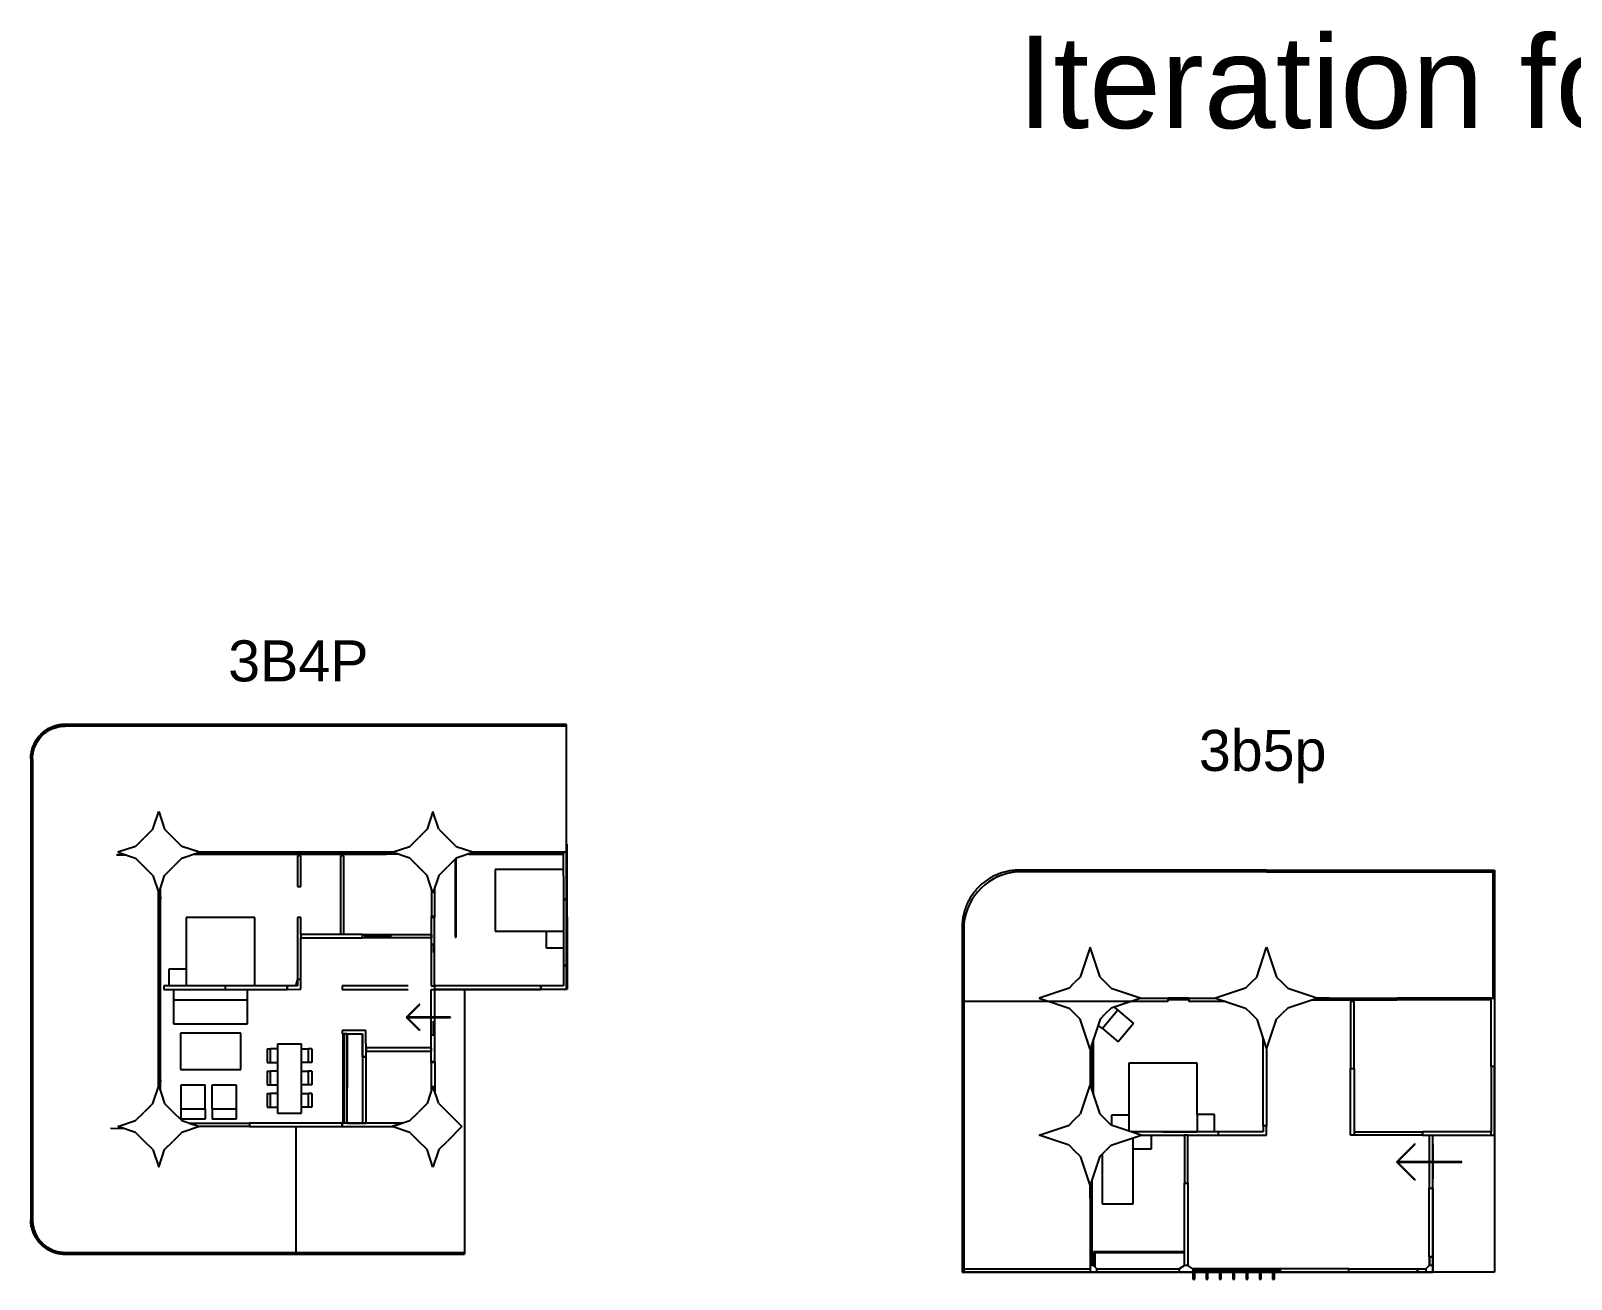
# Model space of a CAD drawing. Header units: metres. Extents: x -79796 to 428529, y -36333 to 94467.
# Drawn here: x -58003 to -13062, y 58048 to 94467 of the extents above; entities that cross this region are included whole.
import ezdxf

# ---------------------------------------------------------------- set-up
doc = ezdxf.new("R2010")
doc.units = ezdxf.units.M
for name, color, linetype in [('Default', 7, 'Continuous'), ('Make2D$Visible$ClippingPlaneIntersections$Default', 7, 'Continuous'), ('Make2D$Visible$Curves$Default', 7, 'Continuous')]:
    doc.layers.add(name, color=color, linetype=linetype)
for name, color, linetype, true_color in [('floors', 3, 'Continuous', 0x00ff00), ('Make2D$Visible$ClippingPlaneIntersections$columns', 1, 'Continuous', 0xff0000), ('Make2D$Visible$ClippingPlaneIntersections$glasses', 4, 'Continuous', 0x00ffff), ('Make2D$Visible$Curves$balconies', 2, 'Continuous', 0xffff00), ('Make2D$Visible$Curves$columns', 1, 'Continuous', 0xff0000), ('Make2D$Visible$Curves$floors', 3, 'Continuous', 0x00ff00), ('Make2D$Visible$Curves$glasses', 4, 'Continuous', 0x00ffff), ('slabs', 5, 'Continuous', 0x0000ff)]:
    doc.layers.add(name, color=color, linetype=linetype, true_color=true_color)
doc.styles.add('Default', font='arial.ttf')

# ---------------------------------------------------------------- blocks, each defined once
blk = doc.blocks.new('SLAB NEW 1-flat-5')
at = {"color": 0, "linetype": 'ByBlock', "lineweight": -2}
for p, q in [((1486340, 964473), (1486340, 964523)), ((1497098, 964473), (1497098, 964523)), ((1483886, 960792), (1483835, 960792)), ((1496756, 960792), (1499471, 960792)), ((1483886, 959110), (1483835, 959110)), ((1499480, 956794), (1495617, 956792)), ((1491567, 952791), (1491567, 949069)), ((1483886, 951476), (1483835, 951476)), ((1483835, 951346), (1483886, 951346))]:
    blk.add_line(p, q, dxfattribs=at)
for points in [[(1483835, 963523), (1483836, 950035)], [(1483886, 963523), (1483886, 950035)]]:
    blk.add_lwpolyline(points, dxfattribs=at)
at = {"layer": 'Default'}
for points in [[(1483835, 963523), (1483836, 963558), (1483838, 963593), (1483841, 963628), (1483845, 963663), (1483851, 963697), (1483857, 963731), (1483865, 963765), (1483874, 963799), (1483884, 963832), (1483896, 963865), (1483908, 963898), (1483922, 963930), (1483937, 963962), (1483952, 963993), (1483969, 964023), (1483987, 964053), (1484006, 964083), (1484026, 964111), (1484047, 964139), (1484069, 964166), (1484092, 964193), (1484116, 964218), (1484141, 964243), (1484166, 964267), (1484193, 964289), (1484220, 964311), (1484248, 964332), (1484276, 964352), (1484306, 964371), (1484335, 964389), (1484366, 964406), (1484397, 964422), (1484429, 964437), (1484461, 964451), (1484493, 964463), (1484526, 964474), (1484560, 964485), (1484594, 964494), (1484628, 964502), (1484662, 964508), (1484696, 964514), (1484731, 964518), (1484766, 964521), (1484801, 964523), (1484835, 964523)], [(1483886, 963523), (1483886, 963557), (1483888, 963590), (1483891, 963623), (1483895, 963656), (1483900, 963688), (1483907, 963721), (1483914, 963753), (1483923, 963785), (1483932, 963817), (1483943, 963848), (1483955, 963879), (1483968, 963910), (1483982, 963940), (1483997, 963969), (1484013, 963998), (1484030, 964027), (1484048, 964054), (1484067, 964082), (1484087, 964108), (1484108, 964134), (1484130, 964159), (1484152, 964183), (1484176, 964206), (1484200, 964229), (1484225, 964251), (1484251, 964272), (1484277, 964292), (1484304, 964311), (1484332, 964329), (1484361, 964346), (1484390, 964362), (1484419, 964377), (1484449, 964391), (1484480, 964404), (1484511, 964416), (1484542, 964426), (1484574, 964436), (1484606, 964445), (1484638, 964452), (1484671, 964459), (1484703, 964464), (1484736, 964468), (1484769, 964471), (1484802, 964472), (1484836, 964473)]]:
    blk.add_lwpolyline(points, dxfattribs=at)
at = {"layer": 'slabs'}
for points in [[(1499467, 964523), (1484835, 964523)], [(1499467, 964473), (1484835, 964473)], [(1499467, 956792), (1499467, 964523)], [(1496486, 956792), (1496486, 949070)], [(1483835, 950069), (1483836, 950035), (1483838, 950001), (1483841, 949967), (1483845, 949933), (1483850, 949899), (1483856, 949866), (1483864, 949833), (1483872, 949800), (1483882, 949767), (1483893, 949734), (1483905, 949702), (1483918, 949671), (1483932, 949640), (1483947, 949609), (1483964, 949579), (1483981, 949550), (1483999, 949521), (1484018, 949493), (1484038, 949465), (1484060, 949438), (1484082, 949412), (1484104, 949387), (1484128, 949362), (1484153, 949338), (1484178, 949316), (1484204, 949294), (1484231, 949272), (1484259, 949252), (1484287, 949233), (1484316, 949215), (1484345, 949198), (1484375, 949181), (1484406, 949166), (1484437, 949152), (1484468, 949139), (1484500, 949127), (1484533, 949116), (1484566, 949106), (1484599, 949098), (1484632, 949090), (1484665, 949084), (1484699, 949079), (1484733, 949075), (1484767, 949072), (1484801, 949070), (1484835, 949069)], [(1483886, 950070), (1483886, 950037), (1483888, 950005), (1483891, 949972), (1483895, 949940), (1483900, 949908), (1483906, 949876), (1483913, 949844), (1483921, 949813), (1483930, 949782), (1483941, 949751), (1483952, 949721), (1483964, 949691), (1483978, 949661), (1483992, 949632), (1484008, 949604), (1484024, 949576), (1484041, 949549), (1484060, 949522), (1484079, 949496), (1484099, 949470), (1484120, 949445), (1484141, 949421), (1484164, 949398), (1484187, 949375), (1484211, 949354), (1484236, 949333), (1484262, 949313), (1484288, 949294), (1484315, 949275), (1484342, 949258), (1484370, 949242), (1484398, 949226), (1484427, 949212), (1484457, 949198), (1484487, 949186), (1484517, 949175), (1484548, 949164), (1484579, 949155), (1484611, 949147), (1484642, 949140), (1484674, 949134), (1484706, 949129), (1484738, 949125), (1484771, 949122), (1484803, 949120), (1484836, 949120)], [(1484835, 949120), (1496486, 949120)], [(1484835, 949069), (1496486, 949070)]]:
    blk.add_lwpolyline(points, dxfattribs=at)
blk = doc.blocks.new('3B4P NEW-flat-5')
at = {"color": 0, "linetype": 'ByBlock', "lineweight": -2}
for p, q in [((1499471, 961027), (1499480, 956794)), ((1483836, 960706), (1483835, 960706)), ((1486635, 960706), (1486336, 960706)), ((1483836, 952757), (1483835, 952757)), ((1486571, 952727), (1486162, 952732))]:
    blk.add_line(p, q, dxfattribs=at)
at = {"color": 0, "linetype": 'Continuous', "lineweight": -2}
for p, q in [((1495179, 956357), (1494800, 955978)), ((1494807, 955971), (1495186, 956350)), ((1495186, 956350), (1495179, 956357)), ((1494800, 955978), (1494807, 955971)), ((1494800, 955971), (1494807, 955978)), ((1495179, 955591), (1494800, 955971)), ((1496083, 955979), (1494803, 955979)), ((1494803, 955979), (1494803, 955969)), ((1496083, 955974), (1494803, 955974)), ((1494803, 955969), (1496083, 955969)), ((1494807, 955978), (1495186, 955598)), ((1495000, 956164), (1494986, 956164)), ((1494993, 956157), (1494993, 956171)), ((1495443, 955969), (1495443, 955979)), ((1496083, 955969), (1496083, 955979)), ((1494986, 955784), (1495000, 955784)), ((1494993, 955777), (1494993, 955791)), ((1495186, 955598), (1495179, 955591))]:
    blk.add_line(p, q, dxfattribs=at)
at = {"color": 0, "linetype": 'ByBlock', "lineweight": -2}
blk.add_lwpolyline([(1487554, 959642), (1487554, 953941)], dxfattribs=at)
at = {"layer": 'floors'}
blk.add_lwpolyline([(1497519, 956793), (1498665, 956793)], dxfattribs=at)
blk.add_lwpolyline([(1497519, 956793), (1498665, 956793)], dxfattribs=at)
at = {"layer": 'Make2D$Visible$ClippingPlaneIntersections$columns'}
for p, q in [((1487395, 961467), (1487567, 961982)), ((1487567, 961982), (1487739, 961467)), ((1495567, 961982), (1495395, 961467)), ((1495739, 961467), (1495567, 961982)), ((1487395, 961467), (1487144, 961215)), ((1487739, 961467), (1487990, 961215)), ((1495395, 961467), (1495144, 961215)), ((1495739, 961467), (1495990, 961215)), ((1486892, 960963), (1486377, 960792)), ((1486892, 960963), (1487144, 961215)), ((1488242, 960963), (1487990, 961215)), ((1488757, 960792), (1488242, 960963)), ((1494377, 960792), (1494892, 960963)), ((1494892, 960963), (1495144, 961215)), ((1496242, 960963), (1495990, 961215)), ((1496242, 960963), (1496757, 960792)), ((1486377, 960792), (1486892, 960620)), ((1486892, 960620), (1487144, 960369)), ((1488242, 960620), (1487990, 960369)), ((1488242, 960620), (1488757, 960792)), ((1494892, 960620), (1494377, 960792)), ((1494892, 960620), (1495144, 960369)), ((1496242, 960620), (1495990, 960369)), ((1496757, 960792), (1496242, 960620)), ((1487395, 960117), (1487144, 960369)), ((1487395, 960117), (1487567, 959602)), ((1487616, 959750), (1487739, 960117)), ((1487739, 960117), (1487990, 960369)), ((1495395, 960117), (1495144, 960369)), ((1495567, 959602), (1495395, 960117)), ((1495739, 960117), (1495567, 959602)), ((1495739, 960117), (1495990, 960369)), ((1487395, 953467), (1487567, 953982)), ((1487567, 953982), (1487739, 953467)), ((1495567, 953982), (1495395, 953467)), ((1495739, 953467), (1495567, 953982)), ((1486892, 952963), (1487144, 953215)), ((1487395, 953467), (1487144, 953215)), ((1487739, 953467), (1487990, 953215)), ((1488242, 952963), (1487990, 953215)), ((1494892, 952963), (1495144, 953215)), ((1495395, 953467), (1495144, 953215)), ((1495739, 953467), (1495990, 953215)), ((1495990, 953215), (1496413, 952792)), ((1486377, 952792), (1486892, 952963)), ((1486892, 952620), (1486377, 952792)), ((1488242, 952963), (1488757, 952792)), ((1488757, 952792), (1488242, 952620)), ((1494377, 952792), (1494892, 952963)), ((1494892, 952620), (1494377, 952792)), ((1496413, 952792), (1495990, 952369)), ((1486892, 952620), (1487144, 952369)), ((1487395, 952117), (1487144, 952369)), ((1487739, 952117), (1487990, 952369)), ((1488242, 952620), (1487990, 952369)), ((1494892, 952620), (1495144, 952369)), ((1495395, 952117), (1495144, 952369)), ((1495739, 952117), (1495990, 952369)), ((1487395, 952117), (1487567, 951602)), ((1487567, 951602), (1487739, 952117)), ((1495567, 951602), (1495395, 952117)), ((1495739, 952117), (1495567, 951602))]:
    blk.add_line(p, q, dxfattribs=at)
at = {"layer": 'Make2D$Visible$ClippingPlaneIntersections$Default'}
for p, q in [((1488607, 960742), (1488930, 960742)), ((1488930, 960792), (1488757, 960792)), ((1488930, 960742), (1488930, 960792)), ((1491617, 960691), (1491617, 959790)), ((1491717, 960691), (1491617, 960691)), ((1491717, 959790), (1491717, 960691)), ((1492867, 960690), (1492867, 958392)), ((1492967, 960690), (1492867, 960690)), ((1492967, 958392), (1492967, 960690)), ((1494204, 960792), (1494204, 960742)), ((1494377, 960792), (1494204, 960792)), ((1494204, 960742), (1494525, 960743)), ((1496217, 960596), (1496217, 960116)), ((1496247, 960116), (1496247, 960622)), ((1499367, 960792), (1499373, 959415)), ((1499467, 960792), (1499367, 960792)), ((1499473, 959415), (1499467, 960792)), ((1496217, 960116), (1496217, 959516)), ((1496247, 960116), (1496217, 960116)), ((1496247, 959516), (1496247, 960116)), ((1487567, 959602), (1487616, 959750)), ((1487567, 959602), (1487567, 959429)), ((1487616, 959429), (1487616, 959750)), ((1491617, 959790), (1491717, 959790)), ((1495527, 959721), (1495529, 958899)), ((1495625, 958899), (1495625, 959778)), ((1496217, 959516), (1496217, 958916)), ((1496247, 959516), (1496217, 959516)), ((1496247, 958916), (1496247, 959516)), ((1487567, 959429), (1487616, 959429)), ((1499373, 959415), (1499473, 959415)), ((1499473, 959415), (1499373, 959415)), ((1499373, 959415), (1499380, 957492)), ((1499480, 957492), (1499473, 959415)), ((1491717, 958889), (1491617, 958889)), ((1491617, 958889), (1491617, 957089)), ((1491717, 958392), (1491717, 958889)), ((1495517, 958923), (1495517, 956892)), ((1495617, 958923), (1495517, 958923)), ((1495529, 958899), (1495625, 958899)), ((1495617, 956892), (1495617, 958923)), ((1496217, 958916), (1496217, 958316)), ((1496247, 958916), (1496217, 958916)), ((1496247, 958316), (1496247, 958916)), ((1493517, 958392), (1491717, 958392)), ((1491717, 958392), (1491717, 958292)), ((1491717, 957089), (1491717, 958292)), ((1491717, 958292), (1493517, 958292)), ((1493517, 958392), (1495529, 958392)), ((1493517, 958292), (1493517, 958392)), ((1495529, 958292), (1493517, 958292)), ((1495529, 958392), (1495529, 958292)), ((1496217, 958316), (1496247, 958316)), ((1499380, 957492), (1499380, 956892)), ((1499480, 957492), (1499380, 957492)), ((1499380, 957492), (1499480, 957492)), ((1499480, 956794), (1499480, 957492)), ((1489517, 956892), (1487717, 956892)), ((1487717, 956892), (1487717, 956792)), ((1489517, 956792), (1489517, 956892)), ((1491318, 956892), (1489517, 956892)), ((1491317, 956893), (1491318, 956793)), ((1491562, 956892), (1491317, 956893)), ((1491318, 956792), (1491318, 956892)), ((1491617, 957089), (1491562, 956892)), ((1491617, 957089), (1491717, 957089)), ((1491717, 956794), (1491717, 957089)), ((1494848, 956892), (1492917, 956892)), ((1492917, 956892), (1492917, 956792)), ((1495517, 956892), (1495617, 956892)), ((1498711, 956892), (1495617, 956892)), ((1495617, 956892), (1495617, 956792)), ((1498711, 956892), (1498711, 956792)), ((1499380, 956892), (1498711, 956892)), ((1498711, 956792), (1498711, 956892)), ((1487717, 956792), (1489517, 956792)), ((1489517, 956792), (1491318, 956792)), ((1491318, 956793), (1491717, 956794)), ((1492917, 956792), (1494848, 956792)), ((1495517, 956792), (1495617, 956792)), ((1495517, 954661), (1495517, 956792)), ((1495617, 956792), (1498711, 956792)), ((1495617, 956792), (1495617, 956792)), ((1495617, 956792), (1495617, 954661)), ((1498711, 956792), (1499480, 956794)), ((1493615, 955592), (1492917, 955592)), ((1492917, 955592), (1492917, 955492)), ((1492917, 955492), (1493517, 955492)), ((1493047, 955492), (1493047, 954972)), ((1493067, 955492), (1493067, 953932)), ((1493517, 955492), (1493517, 954823)), ((1493517, 954823), (1493517, 955492)), ((1493617, 954823), (1493615, 955592)), ((1495529, 955092), (1493617, 955092)), ((1493617, 955092), (1493617, 954992)), ((1495529, 954992), (1495529, 955092)), ((1493047, 954972), (1493047, 954452)), ((1493517, 954823), (1493617, 954823)), ((1493517, 954823), (1493517, 952892)), ((1493617, 954823), (1493517, 954823)), ((1493617, 954992), (1495529, 954992)), ((1493617, 952892), (1493617, 954823)), ((1495617, 954661), (1495517, 954661)), ((1495527, 953863), (1495529, 954685)), ((1495529, 954685), (1495625, 954685)), ((1495625, 954685), (1495625, 953806)), ((1487617, 954155), (1487567, 954155)), ((1487567, 954155), (1487567, 954092)), ((1487617, 953832), (1487617, 954155)), ((1493047, 954452), (1493047, 953932)), ((1493047, 954452), (1493067, 954452)), ((1487567, 954092), (1487567, 953982)), ((1493047, 953932), (1493047, 953412)), ((1493047, 953932), (1493067, 953932)), ((1493067, 953412), (1493067, 953932)), ((1493047, 953412), (1493067, 953412)), ((1493047, 953412), (1493047, 952892)), ((1493067, 952892), (1493067, 953412)), ((1494677, 952892), (1492917, 952892)), ((1492917, 952892), (1492917, 952791)), ((1492917, 952791), (1494378, 952792)), ((1493067, 952892), (1493517, 952892)), ((1493517, 952892), (1493617, 952892)), ((1493517, 952892), (1493517, 952892)), ((1494677, 952892), (1494378, 952792))]:
    blk.add_line(p, q, dxfattribs=at)
at = {"layer": 'Make2D$Visible$ClippingPlaneIntersections$glasses'}
for p, q in [((1488930, 960792), (1489167, 960792)), ((1488930, 960792), (1488930, 960792)), ((1488930, 960742), (1488930, 960742)), ((1488930, 960742), (1489167, 960742)), ((1489167, 960792), (1489467, 960792)), ((1489167, 960742), (1489467, 960742)), ((1489467, 960792), (1489767, 960792)), ((1489467, 960742), (1489767, 960742)), ((1489767, 960792), (1490067, 960792)), ((1489767, 960742), (1490067, 960742)), ((1490067, 960792), (1490367, 960792)), ((1490067, 960742), (1490367, 960742)), ((1490367, 960792), (1490667, 960792)), ((1490367, 960742), (1490667, 960742)), ((1490667, 960792), (1490967, 960792)), ((1490667, 960742), (1490967, 960742)), ((1490967, 960792), (1491267, 960792)), ((1490967, 960742), (1491267, 960742)), ((1491267, 960792), (1491567, 960792)), ((1491267, 960742), (1491567, 960742)), ((1491567, 960792), (1491867, 960792)), ((1491567, 960742), (1491867, 960742)), ((1491867, 960792), (1492167, 960792)), ((1491867, 960742), (1492167, 960742)), ((1492167, 960792), (1492467, 960792)), ((1492167, 960742), (1492467, 960742)), ((1492467, 960792), (1492767, 960792)), ((1492467, 960742), (1492767, 960742)), ((1492767, 960792), (1493067, 960792)), ((1492767, 960742), (1493067, 960742)), ((1493067, 960792), (1493367, 960792)), ((1493067, 960742), (1493367, 960742)), ((1493367, 960792), (1493667, 960792)), ((1493367, 960742), (1493667, 960742)), ((1493667, 960792), (1493967, 960792)), ((1493667, 960742), (1493967, 960742)), ((1493967, 960792), (1494204, 960792)), ((1493967, 960742), (1494204, 960742)), ((1494204, 960792), (1494204, 960792)), ((1494204, 960742), (1494204, 960742)), ((1496607, 960742), (1497010, 960742)), ((1497010, 960792), (1496757, 960792)), ((1497010, 960792), (1497267, 960792)), ((1497010, 960742), (1497010, 960792)), ((1497010, 960742), (1497267, 960742)), ((1497267, 960792), (1497567, 960792)), ((1497267, 960742), (1497567, 960742)), ((1497567, 960792), (1497867, 960792)), ((1497567, 960742), (1497867, 960742)), ((1497867, 960792), (1498167, 960792)), ((1497867, 960742), (1498167, 960742)), ((1498167, 960792), (1498467, 960792)), ((1498167, 960742), (1498467, 960742)), ((1498467, 960792), (1498779, 960792)), ((1498467, 960742), (1498779, 960742)), ((1498779, 960792), (1499067, 960792)), ((1498779, 960742), (1499067, 960742)), ((1499067, 960792), (1499367, 960792)), ((1499067, 960742), (1499367, 960742)), ((1499367, 960742), (1499367, 960792)), ((1487566, 959192), (1487566, 959429)), ((1487567, 959429), (1487566, 959429)), ((1487566, 958892), (1487566, 959192)), ((1487616, 959429), (1487616, 959429)), ((1487616, 959192), (1487616, 959429)), ((1487616, 958892), (1487616, 959192)), ((1487566, 958592), (1487566, 958892)), ((1487616, 958592), (1487616, 958892)), ((1487566, 958292), (1487566, 958592)), ((1487566, 957992), (1487566, 958292)), ((1487616, 958292), (1487616, 958592)), ((1487616, 957992), (1487616, 958292)), ((1487566, 957692), (1487566, 957992)), ((1487616, 957692), (1487616, 957992)), ((1487566, 957392), (1487566, 957692)), ((1487566, 957092), (1487566, 957392)), ((1487616, 957392), (1487616, 957692)), ((1487616, 957092), (1487616, 957392)), ((1487567, 956792), (1487566, 957092)), ((1487617, 956792), (1487616, 957092)), ((1487567, 956492), (1487567, 956792)), ((1487567, 956192), (1487567, 956492)), ((1487617, 956492), (1487617, 956792)), ((1487617, 956192), (1487617, 956492)), ((1487567, 955892), (1487567, 956192)), ((1487617, 955892), (1487617, 956192)), ((1487567, 955592), (1487567, 955892)), ((1487567, 955292), (1487567, 955592)), ((1487617, 955592), (1487617, 955892)), ((1487617, 955292), (1487617, 955592)), ((1487567, 954992), (1487567, 955292)), ((1487617, 954992), (1487617, 955292)), ((1487567, 954692), (1487567, 954992)), ((1487567, 954392), (1487567, 954692)), ((1487617, 954692), (1487617, 954992)), ((1487617, 954392), (1487617, 954692)), ((1487567, 954155), (1487567, 954392)), ((1487567, 954155), (1487567, 954155)), ((1487617, 954155), (1487617, 954392)), ((1487617, 954155), (1487617, 954155)), ((1488457, 952892), (1488756, 952792)), ((1488457, 952892), (1490217, 952892)), ((1490217, 952791), (1488756, 952792)), ((1490217, 952892), (1490217, 952791)), ((1490217, 952892), (1490217, 952791)), ((1492917, 952892), (1490217, 952892)), ((1490217, 952791), (1492917, 952791)), ((1492917, 952792), (1492917, 952892))]:
    blk.add_line(p, q, dxfattribs=at)
at = {"layer": 'Make2D$Visible$Curves$balconies'}
for p, q in [((1499401, 960792), (1499016, 960792)), ((1499467, 960792), (1499467, 960792)), ((1487567, 957143), (1487567, 956792)), ((1487567, 956792), (1487567, 956440))]:
    blk.add_line(p, q, dxfattribs=at)
at = {"layer": 'Make2D$Visible$Curves$columns'}
blk.add_line((1487947, 953172), (1487947, 953172), dxfattribs=at)
at = {"layer": 'Make2D$Visible$Curves$Default'}
for p, q in [((1494204, 960742), (1488930, 960742)), ((1499367, 960792), (1499367, 960792)), ((1499480, 959423), (1499467, 960792)), ((1499369, 960294), (1497380, 960294)), ((1497380, 960294), (1497380, 958494)), ((1499373, 959415), (1499373, 959415)), ((1499380, 959415), (1499380, 959415)), ((1499480, 959423), (1499473, 959415)), ((1499480, 957492), (1499480, 959423)), ((1488369, 958892), (1488369, 957392)), ((1490369, 958892), (1488369, 958892)), ((1490369, 956892), (1490369, 958892)), ((1493584, 958354), (1493584, 958392)), ((1493584, 958354), (1493584, 958292)), ((1494084, 958354), (1493584, 958354)), ((1494084, 958354), (1494084, 958292)), ((1494361, 958354), (1494084, 958354)), ((1497380, 958494), (1499376, 958494)), ((1498880, 957994), (1498880, 958494)), ((1495517, 958113), (1495580, 958113)), ((1495580, 958113), (1495580, 957870)), ((1495580, 958113), (1495617, 958113)), ((1499378, 957994), (1498880, 957994)), ((1487869, 957392), (1488369, 957392)), ((1487869, 956892), (1487869, 957392)), ((1488369, 957392), (1488369, 956892)), ((1488369, 956892), (1487869, 956892)), ((1490369, 956892), (1488369, 956892)), ((1491562, 956892), (1491317, 956893)), ((1491617, 956892), (1491562, 956892)), ((1491617, 957089), (1491617, 956892)), ((1498711, 956792), (1498711, 956892)), ((1498711, 956892), (1498711, 956892)), ((1487999, 956792), (1487999, 956492)), ((1487999, 956492), (1488799, 956492)), ((1487999, 956492), (1487999, 955792)), ((1488799, 956492), (1490159, 956492)), ((1490159, 956492), (1490159, 956792)), ((1490159, 955792), (1490159, 956492)), ((1498711, 956792), (1498711, 956792)), ((1487999, 955792), (1488799, 955792)), ((1488199, 955511), (1488199, 954455)), ((1489959, 955511), (1488199, 955511)), ((1488799, 955792), (1490159, 955792)), ((1489959, 954455), (1489959, 955511)), ((1492947, 954972), (1492947, 955492)), ((1492967, 955492), (1492967, 955492)), ((1492967, 955492), (1492967, 953932)), ((1493067, 955492), (1492967, 955492)), ((1495517, 955470), (1495580, 955470)), ((1495580, 955470), (1495580, 955864)), ((1495580, 955470), (1495617, 955470)), ((1490733, 955059), (1490733, 954659)), ((1490733, 955059), (1490833, 955059)), ((1491033, 955059), (1490833, 955059)), ((1490833, 954659), (1490833, 955059)), ((1491033, 955200), (1491033, 953183)), ((1491033, 955200), (1491733, 955200)), ((1491733, 953183), (1491733, 955200)), ((1491733, 955059), (1491933, 955059)), ((1492033, 955059), (1491933, 955059)), ((1491933, 954659), (1491933, 955059)), ((1492033, 955059), (1492033, 954659)), ((1490733, 954659), (1490833, 954659)), ((1490833, 954659), (1491033, 954659)), ((1491933, 954659), (1491733, 954659)), ((1492033, 954659), (1491933, 954659)), ((1492947, 954452), (1492947, 954972)), ((1488199, 954455), (1488799, 954455)), ((1488799, 954455), (1489959, 954455)), ((1490733, 954409), (1490733, 954009)), ((1490733, 954409), (1490833, 954409)), ((1490833, 954009), (1490833, 954409)), ((1491033, 954409), (1490833, 954409)), ((1491733, 954409), (1491933, 954409)), ((1492033, 954409), (1491933, 954409)), ((1491933, 954009), (1491933, 954409)), ((1492033, 954409), (1492033, 954009)), ((1492967, 954452), (1492947, 954452)), ((1492947, 953932), (1492947, 954452)), ((1488224, 954008), (1488924, 954008)), ((1488224, 953308), (1488224, 954008)), ((1488924, 953308), (1488924, 954008)), ((1489124, 953308), (1489124, 954008)), ((1489124, 954008), (1489824, 954008)), ((1489824, 954008), (1489824, 953308)), ((1490733, 954009), (1490833, 954009)), ((1490733, 953759), (1490733, 953359)), ((1490733, 953759), (1490833, 953759)), ((1490833, 954009), (1491033, 954009)), ((1490833, 953359), (1490833, 953759)), ((1491033, 953759), (1490833, 953759)), ((1491933, 954009), (1491733, 954009)), ((1491733, 953759), (1491933, 953759)), ((1492033, 954009), (1491933, 954009)), ((1492033, 953759), (1491933, 953759)), ((1491933, 953359), (1491933, 953759)), ((1492033, 953759), (1492033, 953359)), ((1492947, 953412), (1492947, 953932)), ((1492967, 953932), (1492947, 953932)), ((1492967, 953932), (1492967, 953412)), ((1488224, 953308), (1488924, 953308)), ((1488224, 953008), (1488224, 953308)), ((1488924, 953308), (1488924, 953232)), ((1488924, 953232), (1488924, 953008)), ((1489124, 953308), (1489824, 953308)), ((1489124, 953308), (1489124, 953232)), ((1489124, 953232), (1489124, 953008)), ((1489824, 953308), (1489824, 953008)), ((1490733, 953359), (1490833, 953359)), ((1490833, 953359), (1491033, 953359)), ((1491933, 953359), (1491733, 953359)), ((1492033, 953359), (1491933, 953359)), ((1492967, 953412), (1492947, 953412)), ((1492947, 952892), (1492947, 953412)), ((1492967, 953412), (1492967, 952892)), ((1488924, 953008), (1488224, 953008)), ((1489824, 953008), (1489124, 953008)), ((1491033, 953183), (1491733, 953183)), ((1493517, 952892), (1493617, 952892)), ((1493517, 952892), (1493517, 952892)), ((1493617, 952892), (1493617, 952892)), ((1494677, 952892), (1494677, 952892))]:
    blk.add_line(p, q, dxfattribs=at)
at = {"layer": 'Make2D$Visible$Curves$floors'}
for p, q in [((1494204, 960792), (1488930, 960792)), ((1499401, 960792), (1496756, 960792)), ((1499467, 960792), (1499467, 960792)), ((1487567, 959429), (1487567, 954155)), ((1499471, 959415), (1499471, 959415)), ((1498711, 956793), (1498711, 956793)), ((1494007, 952792), (1494379, 952791))]:
    blk.add_line(p, q, dxfattribs=at)
at = {"layer": 'Make2D$Visible$Curves$glasses'}
for p, q in [((1488867, 960742), (1488607, 960742)), ((1488867, 960792), (1488756, 960792)), ((1488930, 960792), (1488867, 960792)), ((1488867, 960792), (1488867, 960792)), ((1488930, 960742), (1488867, 960742)), ((1488867, 960742), (1488867, 960742)), ((1494267, 960792), (1494204, 960792)), ((1494267, 960742), (1494204, 960742)), ((1494379, 960792), (1494267, 960792)), ((1494267, 960792), (1494267, 960792)), ((1494525, 960742), (1494267, 960742)), ((1494267, 960742), (1494267, 960742)), ((1497267, 960792), (1497267, 960742)), ((1497567, 960792), (1497567, 960742)), ((1497867, 960742), (1497867, 960792)), ((1498167, 960792), (1498167, 960742)), ((1498467, 960742), (1498467, 960792)), ((1498767, 960742), (1498767, 960792)), ((1499067, 960742), (1499067, 960792)), ((1487567, 959492), (1487566, 959492)), ((1487566, 959492), (1487566, 959429)), ((1487566, 959192), (1487616, 959192)), ((1487616, 959492), (1487616, 959429)), ((1487616, 959492), (1487616, 959492)), ((1487566, 958892), (1487616, 958892)), ((1487566, 958592), (1487616, 958592)), ((1487566, 958292), (1487616, 958292)), ((1487566, 957992), (1487616, 957992)), ((1487566, 957692), (1487616, 957692)), ((1487566, 957392), (1487616, 957392)), ((1487566, 957092), (1487616, 957092)), ((1487567, 956792), (1487617, 956792)), ((1487567, 956492), (1487617, 956492)), ((1487567, 956192), (1487617, 956192)), ((1487567, 955892), (1487617, 955892)), ((1487567, 955592), (1487617, 955592)), ((1487567, 955292), (1487617, 955292)), ((1487567, 954992), (1487617, 954992)), ((1487567, 954692), (1487617, 954692)), ((1487567, 954392), (1487617, 954392)), ((1487567, 954155), (1487567, 954092)), ((1487617, 954155), (1487617, 954092)), ((1487567, 954092), (1487567, 954092)), ((1487617, 954092), (1487617, 954092))]:
    blk.add_line(p, q, dxfattribs=at)
at = {"layer": 'slabs'}
for points in [[(1496486, 956792), (1499480, 956794)], [(1499467, 956792), (1496486, 956792)], [(1499467, 956792), (1496486, 956792)]]:
    blk.add_lwpolyline(points, dxfattribs=at)
blk = doc.blocks.new('NEW SLAB3-flat-6')
at = {"color": 0, "linetype": 'ByBlock', "lineweight": -2}
for p, q in [((1513961, 960222), (1513961, 960272)), ((1523963, 960222), (1523963, 960272)), ((1525135, 960222), (1523963, 960222)), ((1526487, 960222), (1525135, 960222)), ((1525135, 960222), (1525135, 960222)), ((1515932, 956438), (1511006, 956438)), ((1526487, 956538), (1526542, 956538)), ((1511006, 948641), (1514742, 948638)), ((1511006, 948541), (1514742, 948538))]:
    blk.add_line(p, q, dxfattribs=at)
for centre, radius, start, end in [((1512753, 958521), 1707, 94.6087, 173.834), ((1513019, 958247), 2015, 78.4656, 78.469)]:
    blk.add_arc(centre, radius, start, end, dxfattribs=at)
at = {"layer": 'slabs'}
for points in [[(1512675, 960273), (1512634, 960272), (1512593, 960270), (1512552, 960268), (1512511, 960264), (1512471, 960260), (1512430, 960254), (1512390, 960248), (1512349, 960240), (1512309, 960232), (1512270, 960222), (1512230, 960212), (1512191, 960200), (1512152, 960188), (1512113, 960175), (1512074, 960160), (1512036, 960145), (1511998, 960129), (1511961, 960112), (1511924, 960094), (1511888, 960075), (1511852, 960055), (1511817, 960035), (1511782, 960013), (1511748, 959991), (1511714, 959968), (1511681, 959944), (1511648, 959919), (1511616, 959893), (1511585, 959867), (1511554, 959840), (1511524, 959812), (1511495, 959783), (1511466, 959754), (1511438, 959724), (1511411, 959693), (1511384, 959662), (1511359, 959630), (1511334, 959597), (1511310, 959564), (1511287, 959531), (1511265, 959496), (1511243, 959461), (1511223, 959426), (1511203, 959390), (1511184, 959354), (1511166, 959317), (1511149, 959279), (1511133, 959242), (1511118, 959204), (1511103, 959165), (1511090, 959127), (1511078, 959088), (1511066, 959048), (1511056, 959009), (1511046, 958969), (1511038, 958929), (1511030, 958889), (1511024, 958848), (1511018, 958808), (1511014, 958767), (1511010, 958726), (1511008, 958685), (1511006, 958644), (1511005, 958603)], [(1514737, 960222), (1512616, 960222)], [(1514737, 960272), (1512675, 960272)], [(1514737, 960272), (1513706, 960272)], [(1517247, 960272), (1514737, 960272)], [(1519887, 960222), (1514737, 960222)], [(1519887, 960272), (1517247, 960272)], [(1519887, 960222), (1517247, 960222)], [(1519887, 960272), (1526537, 960272)], [(1519887, 960222), (1526537, 960222)], [(1526487, 960272), (1526487, 956538)], [(1526537, 960272), (1526537, 948541)], [(1511005, 958603), (1511006, 956541)], [(1511056, 958704), (1511056, 948541)], [(1511006, 956541), (1511006, 954541)], [(1511006, 956541), (1511006, 955541)], [(1511006, 954541), (1511006, 952541)], [(1511006, 952541), (1511006, 948541)], [(1526537, 948541), (1511006, 948541)], [(1511006, 948541), (1517312, 948541)]]:
    blk.add_lwpolyline(points, dxfattribs=at)
blk = doc.blocks.new('BLOW-flat-6')
at = {"color": 0, "linetype": 'ByBlock', "lineweight": -2}
for p, q in [((1526542, 956538), (1526541, 956993)), ((1514742, 954841), (1514742, 954838))]:
    blk.add_line(p, q, dxfattribs=at)
at = {"color": 0, "linetype": 'Continuous', "lineweight": -2}
for p, q in [((1524217, 952286), (1523690, 951759)), ((1523697, 951752), (1524224, 952279)), ((1523964, 952019), (1523950, 952019)), ((1523957, 952012), (1523957, 952026)), ((1524224, 952279), (1524217, 952286)), ((1523690, 951759), (1523697, 951752)), ((1523690, 951752), (1523697, 951759)), ((1524217, 951225), (1523690, 951752)), ((1525585, 951761), (1523693, 951761)), ((1523693, 951761), (1523693, 951751)), ((1525585, 951756), (1523693, 951756)), ((1523693, 951751), (1525585, 951751)), ((1523697, 951759), (1524224, 951232)), ((1523950, 951492), (1523964, 951492)), ((1523957, 951485), (1523957, 951499)), ((1524639, 951751), (1524639, 951761)), ((1525585, 951751), (1525585, 951761)), ((1524224, 951232), (1524217, 951225))]:
    blk.add_line(p, q, dxfattribs=at)
at = {"layer": 'Make2D$Visible$ClippingPlaneIntersections$columns'}
for p, q in [((1514742, 958028), (1514451, 957153)), ((1515034, 957153), (1514742, 958028)), ((1519601, 957153), (1519892, 958028)), ((1519892, 958028), (1520184, 957153)), ((1514127, 956830), (1513253, 956538)), ((1514127, 956830), (1514289, 956992)), ((1514451, 957153), (1514289, 956992)), ((1515034, 957153), (1515195, 956992)), ((1515195, 956992), (1515357, 956830)), ((1515357, 956830), (1516232, 956538)), ((1519277, 956830), (1518403, 956538)), ((1519439, 956992), (1519277, 956830)), ((1519601, 957153), (1519439, 956992)), ((1520184, 957153), (1520345, 956992)), ((1520507, 956830), (1520345, 956992)), ((1520507, 956830), (1521382, 956538)), ((1513253, 956538), (1514127, 956247)), ((1516232, 956538), (1515357, 956247)), ((1518403, 956538), (1519277, 956247)), ((1521382, 956538), (1520507, 956247)), ((1514127, 956247), (1514289, 956085)), ((1514289, 956085), (1514451, 955923)), ((1514742, 955049), (1514451, 955923)), ((1515034, 955923), (1514742, 955049)), ((1515034, 955923), (1515195, 956085)), ((1515195, 956085), (1515357, 956247)), ((1519439, 956085), (1519277, 956247)), ((1519601, 955923), (1519439, 956085)), ((1519601, 955923), (1519892, 955049)), ((1519892, 955049), (1520184, 955923)), ((1520184, 955923), (1520345, 956085)), ((1520507, 956247), (1520345, 956085)), ((1514742, 954028), (1514451, 953153)), ((1515034, 953153), (1514742, 954028)), ((1513253, 952538), (1514127, 952830)), ((1514127, 952830), (1514289, 952992)), ((1514289, 952992), (1514451, 953153)), ((1515034, 953153), (1515195, 952992)), ((1515357, 952830), (1515195, 952992)), ((1516232, 952538), (1515357, 952830)), ((1514127, 952247), (1513253, 952538)), ((1515357, 952247), (1516232, 952538)), ((1514127, 952247), (1514289, 952085)), ((1514451, 951923), (1514289, 952085)), ((1514451, 951923), (1514742, 951049)), ((1514742, 951049), (1515034, 951923)), ((1515034, 951923), (1515195, 952085)), ((1515357, 952247), (1515195, 952085))]:
    blk.add_line(p, q, dxfattribs=at)
at = {"layer": 'Make2D$Visible$ClippingPlaneIntersections$Default'}
for p, q in [((1522342, 956438), (1522342, 954488)), ((1522442, 956438), (1522342, 956438)), ((1522442, 954488), (1522442, 956438)), ((1526442, 954538), (1526442, 956538)), ((1526442, 956538), (1526542, 956538)), ((1526542, 956538), (1526542, 954538)), ((1519792, 952807), (1519792, 955349)), ((1519892, 955049), (1519892, 952807)), ((1522342, 952538), (1522342, 954488)), ((1522342, 954488), (1522442, 954488)), ((1522442, 954488), (1522442, 952538)), ((1526542, 954538), (1526442, 954538)), ((1526442, 954538), (1526442, 952638)), ((1526542, 952538), (1526542, 954538)), ((1519792, 952807), (1519792, 952638)), ((1519892, 952807), (1519792, 952807)), ((1519892, 952538), (1519892, 952807)), ((1518474, 952638), (1515932, 952638)), ((1516232, 952538), (1517492, 952538)), ((1517492, 952538), (1517492, 951138)), ((1517592, 952538), (1517492, 952538)), ((1517592, 952538), (1518474, 952538)), ((1517592, 951138), (1517592, 952538)), ((1518474, 952638), (1518474, 952538)), ((1519792, 952638), (1518474, 952638)), ((1518474, 952538), (1519892, 952538)), ((1522442, 952538), (1522342, 952538)), ((1522442, 952638), (1524442, 952638)), ((1524442, 952538), (1522442, 952538)), ((1524442, 952638), (1524442, 952538)), ((1526442, 952638), (1524442, 952638)), ((1524442, 952538), (1526442, 952538)), ((1524637, 952534), (1524637, 950991)), ((1524737, 952534), (1524637, 952534)), ((1524737, 950991), (1524737, 952534)), ((1526442, 952538), (1526442, 952638)), ((1526442, 952538), (1526542, 952538)), ((1517492, 948738), (1517492, 951138)), ((1517492, 951138), (1517592, 951138)), ((1517592, 951138), (1517592, 948738)), ((1524637, 950991), (1524737, 950991)), ((1524637, 948991), (1524637, 950991)), ((1524737, 950991), (1524737, 948991)), ((1514842, 948738), (1514742, 948738)), ((1514742, 948738), (1514742, 948538)), ((1515372, 949138), (1514842, 949138)), ((1514842, 949138), (1514842, 949118)), ((1514842, 949118), (1514842, 948738)), ((1514842, 949118), (1515372, 949118)), ((1514842, 948738), (1514892, 948688)), ((1514892, 948688), (1514892, 949118)), ((1515372, 949118), (1515372, 949138)), ((1515902, 949138), (1515372, 949138)), ((1515372, 949118), (1515902, 949118)), ((1516432, 949138), (1515902, 949138)), ((1515902, 949118), (1515902, 949138)), ((1515902, 949118), (1516432, 949118)), ((1516432, 949118), (1516432, 949138)), ((1516962, 949138), (1516432, 949138)), ((1516432, 949118), (1516962, 949118)), ((1517492, 949138), (1516962, 949138)), ((1516962, 949138), (1516962, 949118)), ((1516962, 949118), (1517492, 949118)), ((1517492, 948738), (1517342, 948638)), ((1517592, 948738), (1517492, 948738)), ((1517742, 948638), (1517592, 948738)), ((1524637, 948741), (1524537, 948641)), ((1524737, 948991), (1524637, 948991)), ((1524637, 948991), (1524637, 948741)), ((1524737, 948741), (1524637, 948741)), ((1524737, 948741), (1524737, 948991)), ((1524737, 948541), (1524737, 948741)), ((1514742, 948538), (1514942, 948538)), ((1514942, 948638), (1514892, 948688)), ((1514942, 948638), (1517342, 948638)), ((1514942, 948538), (1514942, 948638)), ((1517342, 948538), (1514942, 948538)), ((1517342, 948638), (1517342, 948538)), ((1517342, 948538), (1517742, 948538)), ((1517742, 948588), (1517742, 948338)), ((1517792, 948588), (1517742, 948588)), ((1517742, 948338), (1517792, 948338)), ((1517792, 948338), (1517792, 948588)), ((1518130, 948588), (1518130, 948338)), ((1518130, 948338), (1518180, 948338)), ((1518180, 948338), (1518180, 948588)), ((1518517, 948588), (1518517, 948338)), ((1518517, 948338), (1518567, 948338)), ((1518567, 948338), (1518567, 948588)), ((1518904, 948588), (1518904, 948338)), ((1518904, 948338), (1518954, 948338)), ((1518954, 948338), (1518954, 948588)), ((1519292, 948588), (1519292, 948338)), ((1519292, 948338), (1519342, 948338)), ((1519342, 948338), (1519342, 948588)), ((1519679, 948588), (1519679, 948338)), ((1519679, 948338), (1519729, 948338)), ((1519729, 948338), (1519729, 948588)), ((1520066, 948588), (1520066, 948338)), ((1520066, 948338), (1520116, 948338)), ((1520116, 948338), (1520116, 948588)), ((1520287, 948641), (1520287, 948541)), ((1522287, 948641), (1520287, 948641)), ((1520287, 948541), (1522287, 948541)), ((1522287, 948641), (1524287, 948641)), ((1522287, 948541), (1522287, 948641)), ((1524287, 948541), (1522287, 948541)), ((1524287, 948641), (1524537, 948641)), ((1524287, 948641), (1524287, 948541)), ((1524537, 948541), (1524287, 948541)), ((1524537, 948641), (1524537, 948541)), ((1524537, 948541), (1524737, 948541))]:
    blk.add_line(p, q, dxfattribs=at)
at = {"layer": 'Make2D$Visible$ClippingPlaneIntersections$glasses'}
for p, q in [((1517011, 956438), (1515932, 956438)), ((1516232, 956538), (1517011, 956538)), ((1517011, 956538), (1517011, 956438)), ((1517017, 956538), (1517011, 956538)), ((1517017, 956488), (1517011, 956488)), ((1517317, 956538), (1517017, 956538)), ((1517317, 956488), (1517017, 956488)), ((1517617, 956538), (1517317, 956538)), ((1517617, 956488), (1517317, 956488)), ((1517623, 956538), (1517623, 956438)), ((1517623, 956538), (1518403, 956538)), ((1518703, 956438), (1517623, 956438)), ((1521232, 956488), (1521727, 956488)), ((1521727, 956538), (1521382, 956538)), ((1521727, 956538), (1521892, 956538)), ((1521727, 956538), (1521727, 956488)), ((1521727, 956488), (1521892, 956488)), ((1521892, 956538), (1522192, 956538)), ((1521892, 956488), (1522192, 956488)), ((1522192, 956538), (1522492, 956538)), ((1522192, 956488), (1522492, 956488)), ((1522492, 956538), (1522792, 956538)), ((1522492, 956488), (1522792, 956488)), ((1522792, 956538), (1523105, 956538)), ((1522792, 956488), (1523105, 956488)), ((1523105, 956538), (1523392, 956538)), ((1523105, 956488), (1523392, 956488)), ((1523392, 956538), (1523692, 956538)), ((1523392, 956488), (1523692, 956488)), ((1523992, 956538), (1523692, 956538)), ((1523992, 956488), (1523692, 956488)), ((1524292, 956538), (1523992, 956538)), ((1524292, 956488), (1523992, 956488)), ((1524592, 956538), (1524292, 956538)), ((1524592, 956488), (1524292, 956488)), ((1524892, 956538), (1524592, 956538)), ((1524892, 956488), (1524592, 956488)), ((1525192, 956538), (1524892, 956538)), ((1525192, 956488), (1524892, 956488)), ((1525492, 956538), (1525192, 956538)), ((1525492, 956488), (1525192, 956488)), ((1525792, 956538), (1525492, 956538)), ((1525792, 956488), (1525492, 956488)), ((1526092, 956538), (1525792, 956538)), ((1526092, 956488), (1525792, 956488)), ((1526442, 956538), (1526092, 956538)), ((1526442, 956488), (1526092, 956488)), ((1514742, 955049), (1514742, 954538)), ((1514842, 954538), (1514842, 955349)), ((1514742, 954538), (1514792, 954538)), ((1514742, 954538), (1514842, 954538)), ((1514742, 954538), (1514742, 954028)), ((1514842, 954538), (1514792, 954538)), ((1514792, 954538), (1514792, 954538)), ((1514842, 953728), (1514842, 954538)), ((1514742, 950703), (1514742, 951049)), ((1514792, 951199), (1514792, 950703)), ((1514742, 950703), (1514742, 950538)), ((1514742, 950703), (1514792, 950703)), ((1514742, 950538), (1514742, 950238)), ((1514792, 950703), (1514792, 950538)), ((1514792, 950538), (1514792, 950238)), ((1514742, 950238), (1514742, 949938)), ((1514792, 950238), (1514792, 949938)), ((1514742, 949938), (1514742, 949638)), ((1514742, 949638), (1514742, 949326)), ((1514792, 949938), (1514792, 949638)), ((1514792, 949638), (1514792, 949326)), ((1514742, 949326), (1514742, 949038)), ((1514792, 949326), (1514792, 949038)), ((1514742, 949038), (1514742, 948738)), ((1514792, 949038), (1514792, 948738)), ((1517742, 948638), (1517742, 948588)), ((1520292, 948638), (1517742, 948638)), ((1517792, 948588), (1520292, 948588)), ((1520292, 948588), (1520292, 948638))]:
    blk.add_line(p, q, dxfattribs=at)
at = {"layer": 'Make2D$Visible$Curves$balconies'}
for p, q in [((1526542, 958248), (1526542, 956538)), ((1517623, 956538), (1517617, 956538))]:
    blk.add_line(p, q, dxfattribs=at)
at = {"layer": 'Make2D$Visible$Curves$Default'}
for p, q in [((1515548, 956185), (1515098, 955648)), ((1515441, 956275), (1515548, 956185)), ((1515548, 956185), (1516007, 955799)), ((1515039, 955697), (1514976, 955750)), ((1515098, 955648), (1515039, 955697)), ((1515098, 955648), (1515557, 955263)), ((1516007, 955799), (1515557, 955263)), ((1517867, 954641), (1515867, 954638)), ((1515867, 954638), (1515867, 952660)), ((1517867, 953138), (1517867, 954641)), ((1515372, 953134), (1515872, 953135)), ((1515373, 952825), (1515372, 953134)), ((1515872, 953135), (1515874, 952658)), ((1517867, 953138), (1517867, 952638)), ((1518367, 953138), (1517867, 953138)), ((1518367, 952638), (1518367, 953138)), ((1515994, 950538), (1515994, 952459)), ((1516534, 952138), (1516534, 952538)), ((1516867, 952638), (1517867, 952641)), ((1524742, 952532), (1524737, 952534)), ((1524742, 952263), (1524742, 952532)), ((1515094, 951983), (1515094, 950538)), ((1515994, 952138), (1516534, 952138)), ((1524742, 952263), (1524738, 952265)), ((1524738, 952265), (1524738, 951766)), ((1524738, 951766), (1524739, 951265)), ((1524742, 950988), (1524737, 950991)), ((1524739, 951265), (1524742, 951263)), ((1524742, 950988), (1524742, 951263)), ((1524742, 950988), (1524742, 948988)), ((1515094, 950538), (1515994, 950538)), ((1524637, 948991), (1524642, 948988)), ((1524642, 948988), (1524737, 948988)), ((1524642, 948988), (1524642, 948741)), ((1524742, 948988), (1524737, 948991)), ((1524737, 948741), (1524742, 948738)), ((1524742, 948988), (1524742, 948738)), ((1524742, 948738), (1524742, 948538)), ((1520292, 948539), (1520287, 948541)), ((1520292, 948539), (1522292, 948538)), ((1522292, 948538), (1522287, 948541)), ((1524292, 948538), (1522292, 948538)), ((1524287, 948641), (1524292, 948638)), ((1524292, 948538), (1524287, 948541)), ((1524292, 948638), (1524537, 948638)), ((1524292, 948638), (1524292, 948541)), ((1524292, 948538), (1524542, 948538)), ((1524537, 948541), (1524542, 948538)), ((1524742, 948538), (1524542, 948538)), ((1524737, 948541), (1524742, 948538))]:
    blk.add_line(p, q, dxfattribs=at)
at = {"layer": 'Make2D$Visible$Curves$floors'}
for p, q in [((1514742, 954538), (1514742, 954538)), ((1524742, 948538), (1524742, 952538)), ((1517792, 948538), (1518130, 948538)), ((1518180, 948538), (1518517, 948538)), ((1518567, 948538), (1518904, 948538)), ((1518954, 948538), (1519292, 948538)), ((1519342, 948538), (1519679, 948538)), ((1519729, 948538), (1520066, 948538)), ((1520116, 948538), (1524742, 948538))]:
    blk.add_line(p, q, dxfattribs=at)
at = {"layer": 'Make2D$Visible$Curves$glasses'}
for p, q in [((1521892, 956538), (1521892, 956488)), ((1522192, 956488), (1522192, 956538)), ((1522492, 956538), (1522492, 956488)), ((1522792, 956488), (1522792, 956538)), ((1523092, 956488), (1523092, 956538)), ((1523392, 956488), (1523392, 956538)), ((1523992, 956538), (1523992, 956488)), ((1524292, 956538), (1524292, 956488)), ((1514772, 955138), (1514792, 955138)), ((1514792, 955199), (1514792, 955138)), ((1514792, 955138), (1514792, 954841)), ((1514742, 954841), (1514792, 954841)), ((1514742, 954840), (1514792, 954840)), ((1514742, 954838), (1514792, 954838)), ((1514792, 954841), (1514792, 954840)), ((1514792, 954841), (1514842, 954841)), ((1514792, 954840), (1514792, 954838)), ((1514792, 954838), (1514792, 954669)), ((1514792, 954669), (1514792, 954538)), ((1514742, 954238), (1514792, 954238)), ((1514742, 954236), (1514792, 954236)), ((1514792, 954538), (1514792, 954407)), ((1514792, 954407), (1514792, 954238)), ((1514842, 954236), (1514792, 954236)), ((1514792, 954236), (1514792, 953938)), ((1514772, 953938), (1514792, 953938)), ((1514792, 953938), (1514792, 953878)), ((1514772, 951138), (1514792, 951138)), ((1514742, 950841), (1514792, 950841)), ((1514742, 950838), (1514792, 950838))]:
    blk.add_line(p, q, dxfattribs=at)

msp = doc.modelspace()

# ---------------------------------------------------------------- linework, layer by layer
at = {"layer": 'Make2D$Visible$Curves$balconies'}
msp.add_line((-27096, 58248), (-29529, 58248), dxfattribs=at)
at = {"layer": 'slabs'}
for points in [[(-58003, 73233), (-58003, 73258), (-58002, 73282), (-58001, 73307), (-57998, 73331), (-57996, 73355), (-57992, 73380), (-57988, 73404), (-57984, 73428), (-57979, 73452), (-57973, 73476), (-57967, 73500), (-57960, 73523), (-57953, 73547), (-57945, 73570), (-57936, 73593), (-57927, 73616), (-57917, 73638), (-57907, 73661), (-57896, 73683), (-57885, 73704), (-57873, 73726), (-57861, 73747), (-57848, 73768), (-57835, 73788), (-57821, 73809), (-57806, 73829), (-57791, 73848), (-57776, 73867), (-57760, 73886), (-57744, 73904), (-57727, 73922), (-57710, 73940), (-57693, 73957), (-57675, 73974), (-57656, 73990), (-57637, 74006), (-57618, 74021), (-57599, 74036), (-57579, 74050), (-57559, 74064), (-57538, 74078), (-57517, 74091), (-57496, 74103), (-57475, 74115), (-57453, 74126), (-57431, 74137), (-57408, 74147), (-57386, 74157), (-57363, 74166), (-57340, 74174), (-57317, 74182), (-57293, 74190), (-57270, 74197), (-57246, 74203), (-57222, 74209), (-57198, 74214), (-57174, 74218), (-57150, 74222), (-57126, 74226), (-57101, 74228), (-57077, 74230), (-57052, 74232), (-57028, 74233), (-57003, 74233)], [(-58003, 73233), (-58003, 73268), (-58001, 73303), (-57998, 73338), (-57993, 73372), (-57988, 73407), (-57981, 73441), (-57973, 73475), (-57964, 73509), (-57954, 73542), (-57943, 73575), (-57930, 73608), (-57917, 73640), (-57902, 73671), (-57886, 73702), (-57869, 73733), (-57851, 73763), (-57832, 73792), (-57812, 73821), (-57791, 73849), (-57769, 73876), (-57746, 73902), (-57722, 73928), (-57698, 73952), (-57672, 73976), (-57646, 73999), (-57619, 74021), (-57591, 74042), (-57562, 74062), (-57533, 74081), (-57503, 74099), (-57473, 74116), (-57441, 74132), (-57410, 74147), (-57378, 74160), (-57345, 74173), (-57312, 74184), (-57279, 74194), (-57245, 74203), (-57211, 74211), (-57177, 74218), (-57142, 74223), (-57108, 74227), (-57073, 74231), (-57038, 74232), (-57003, 74233)], [(-58003, 73233), (-58003, 73268), (-58001, 73303), (-57998, 73338), (-57993, 73372), (-57988, 73407), (-57981, 73441), (-57973, 73475), (-57964, 73509), (-57954, 73542), (-57943, 73575), (-57930, 73608), (-57917, 73640), (-57902, 73671), (-57886, 73702), (-57869, 73733), (-57851, 73763), (-57832, 73792), (-57812, 73821), (-57791, 73849), (-57769, 73876), (-57746, 73902), (-57722, 73928), (-57698, 73952), (-57672, 73976), (-57646, 73999), (-57619, 74021), (-57591, 74042), (-57562, 74062), (-57533, 74081), (-57503, 74099), (-57473, 74116), (-57441, 74132), (-57410, 74147), (-57378, 74160), (-57345, 74173), (-57312, 74184), (-57279, 74194), (-57245, 74203), (-57211, 74211), (-57177, 74218), (-57142, 74223), (-57108, 74227), (-57073, 74231), (-57038, 74232), (-57003, 74233)], [(-57003, 74233), (-57038, 74232), (-57073, 74231), (-57108, 74227), (-57142, 74223), (-57177, 74218), (-57211, 74211), (-57245, 74203), (-57279, 74194), (-57312, 74184), (-57345, 74173), (-57378, 74160), (-57410, 74147), (-57441, 74132), (-57473, 74116), (-57503, 74099), (-57533, 74081), (-57562, 74062), (-57591, 74042), (-57619, 74021), (-57646, 73999), (-57672, 73976), (-57698, 73952), (-57722, 73928), (-57746, 73902), (-57769, 73876), (-57791, 73849), (-57812, 73821), (-57832, 73792), (-57851, 73763), (-57869, 73733), (-57886, 73702), (-57902, 73671), (-57917, 73640), (-57930, 73608), (-57943, 73575), (-57954, 73542), (-57964, 73509), (-57973, 73475), (-57981, 73441), (-57988, 73407), (-57993, 73372), (-57998, 73338), (-58001, 73303), (-58003, 73268), (-58003, 73233)], [(-58003, 73233), (-58003, 59779)], [(-58003, 59788), (-58003, 59763), (-58002, 59739), (-58000, 59714), (-57998, 59690), (-57996, 59665), (-57992, 59641), (-57988, 59617), (-57984, 59593), (-57979, 59569), (-57973, 59545), (-57967, 59521), (-57960, 59498), (-57953, 59474), (-57945, 59451), (-57936, 59428), (-57927, 59405), (-57917, 59383), (-57907, 59360), (-57896, 59338), (-57885, 59316), (-57873, 59295), (-57861, 59274), (-57848, 59253), (-57835, 59232), (-57821, 59212), (-57806, 59192), (-57791, 59173), (-57776, 59154), (-57760, 59135), (-57744, 59116), (-57727, 59098), (-57710, 59081), (-57693, 59064), (-57675, 59047), (-57656, 59031), (-57637, 59015), (-57618, 59000), (-57599, 58985), (-57579, 58970), (-57559, 58957), (-57538, 58943), (-57517, 58930), (-57496, 58918), (-57475, 58906), (-57453, 58895), (-57431, 58884), (-57408, 58874), (-57386, 58864), (-57363, 58855), (-57340, 58846), (-57317, 58838), (-57293, 58831), (-57270, 58824), (-57246, 58818), (-57222, 58812), (-57198, 58807), (-57174, 58803), (-57150, 58799), (-57126, 58795), (-57101, 58793), (-57077, 58791), (-57052, 58789), (-57028, 58788), (-57003, 58788)], [(-57003, 58779), (-57037, 58779), (-57071, 58781), (-57105, 58784), (-57139, 58788), (-57173, 58793), (-57207, 58800), (-57240, 58807), (-57273, 58816), (-57306, 58826), (-57338, 58837), (-57370, 58849), (-57402, 58862), (-57433, 58876), (-57463, 58891), (-57493, 58907), (-57523, 58924), (-57552, 58943), (-57580, 58962), (-57607, 58982), (-57634, 59003), (-57660, 59025), (-57686, 59048), (-57710, 59072), (-57734, 59096), (-57757, 59122), (-57779, 59148), (-57800, 59175), (-57820, 59202), (-57839, 59230), (-57858, 59259), (-57875, 59289), (-57891, 59319), (-57906, 59349), (-57920, 59380), (-57934, 59412), (-57946, 59444), (-57956, 59476), (-57966, 59509), (-57975, 59542), (-57982, 59575), (-57989, 59609), (-57994, 59643), (-57998, 59677), (-58001, 59711), (-58003, 59745), (-58003, 59779)], [(-57003, 58779), (-57037, 58779), (-57071, 58781), (-57105, 58784), (-57139, 58788), (-57173, 58793), (-57207, 58800), (-57240, 58807), (-57273, 58816), (-57306, 58826), (-57338, 58837), (-57370, 58849), (-57402, 58862), (-57433, 58876), (-57463, 58891), (-57493, 58907), (-57523, 58924), (-57552, 58943), (-57580, 58962), (-57607, 58982), (-57634, 59003), (-57660, 59025), (-57686, 59048), (-57710, 59072), (-57734, 59096), (-57757, 59122), (-57779, 59148), (-57800, 59175), (-57820, 59202), (-57839, 59230), (-57858, 59259), (-57875, 59289), (-57891, 59319), (-57906, 59349), (-57920, 59380), (-57934, 59412), (-57946, 59444), (-57956, 59476), (-57966, 59509), (-57975, 59542), (-57982, 59575), (-57989, 59609), (-57994, 59643), (-57998, 59677), (-58001, 59711), (-58003, 59745), (-58003, 59779)]]:
    msp.add_lwpolyline(points, dxfattribs=at)

# ---------------------------------------------------------------- block references
for name in ['SLAB NEW 1-flat-5', '3B4P NEW-flat-5', 'NEW SLAB3-flat-6', 'BLOW-flat-6']:
    msp.add_blockref(name, (-1541839, -890290))

# ---------------------------------------------------------------- texts
at = {"style": 'Default'}
for s, insert, char_height, width, attachment_point in [('Iteration for medium site', (-29217, 94324), 2695.21, 85397.18, 1), ('3B4P', (-52245, 75470), 1198.2, 10406.41, 7), ('3b5p', (-23925, 72513), 1198.2, 9677.05, 7)]:
    msp.add_mtext(s, dxfattribs=dict(at, insert=insert, char_height=char_height, width=width, attachment_point=attachment_point))

doc.saveas('drawing.dxf')
